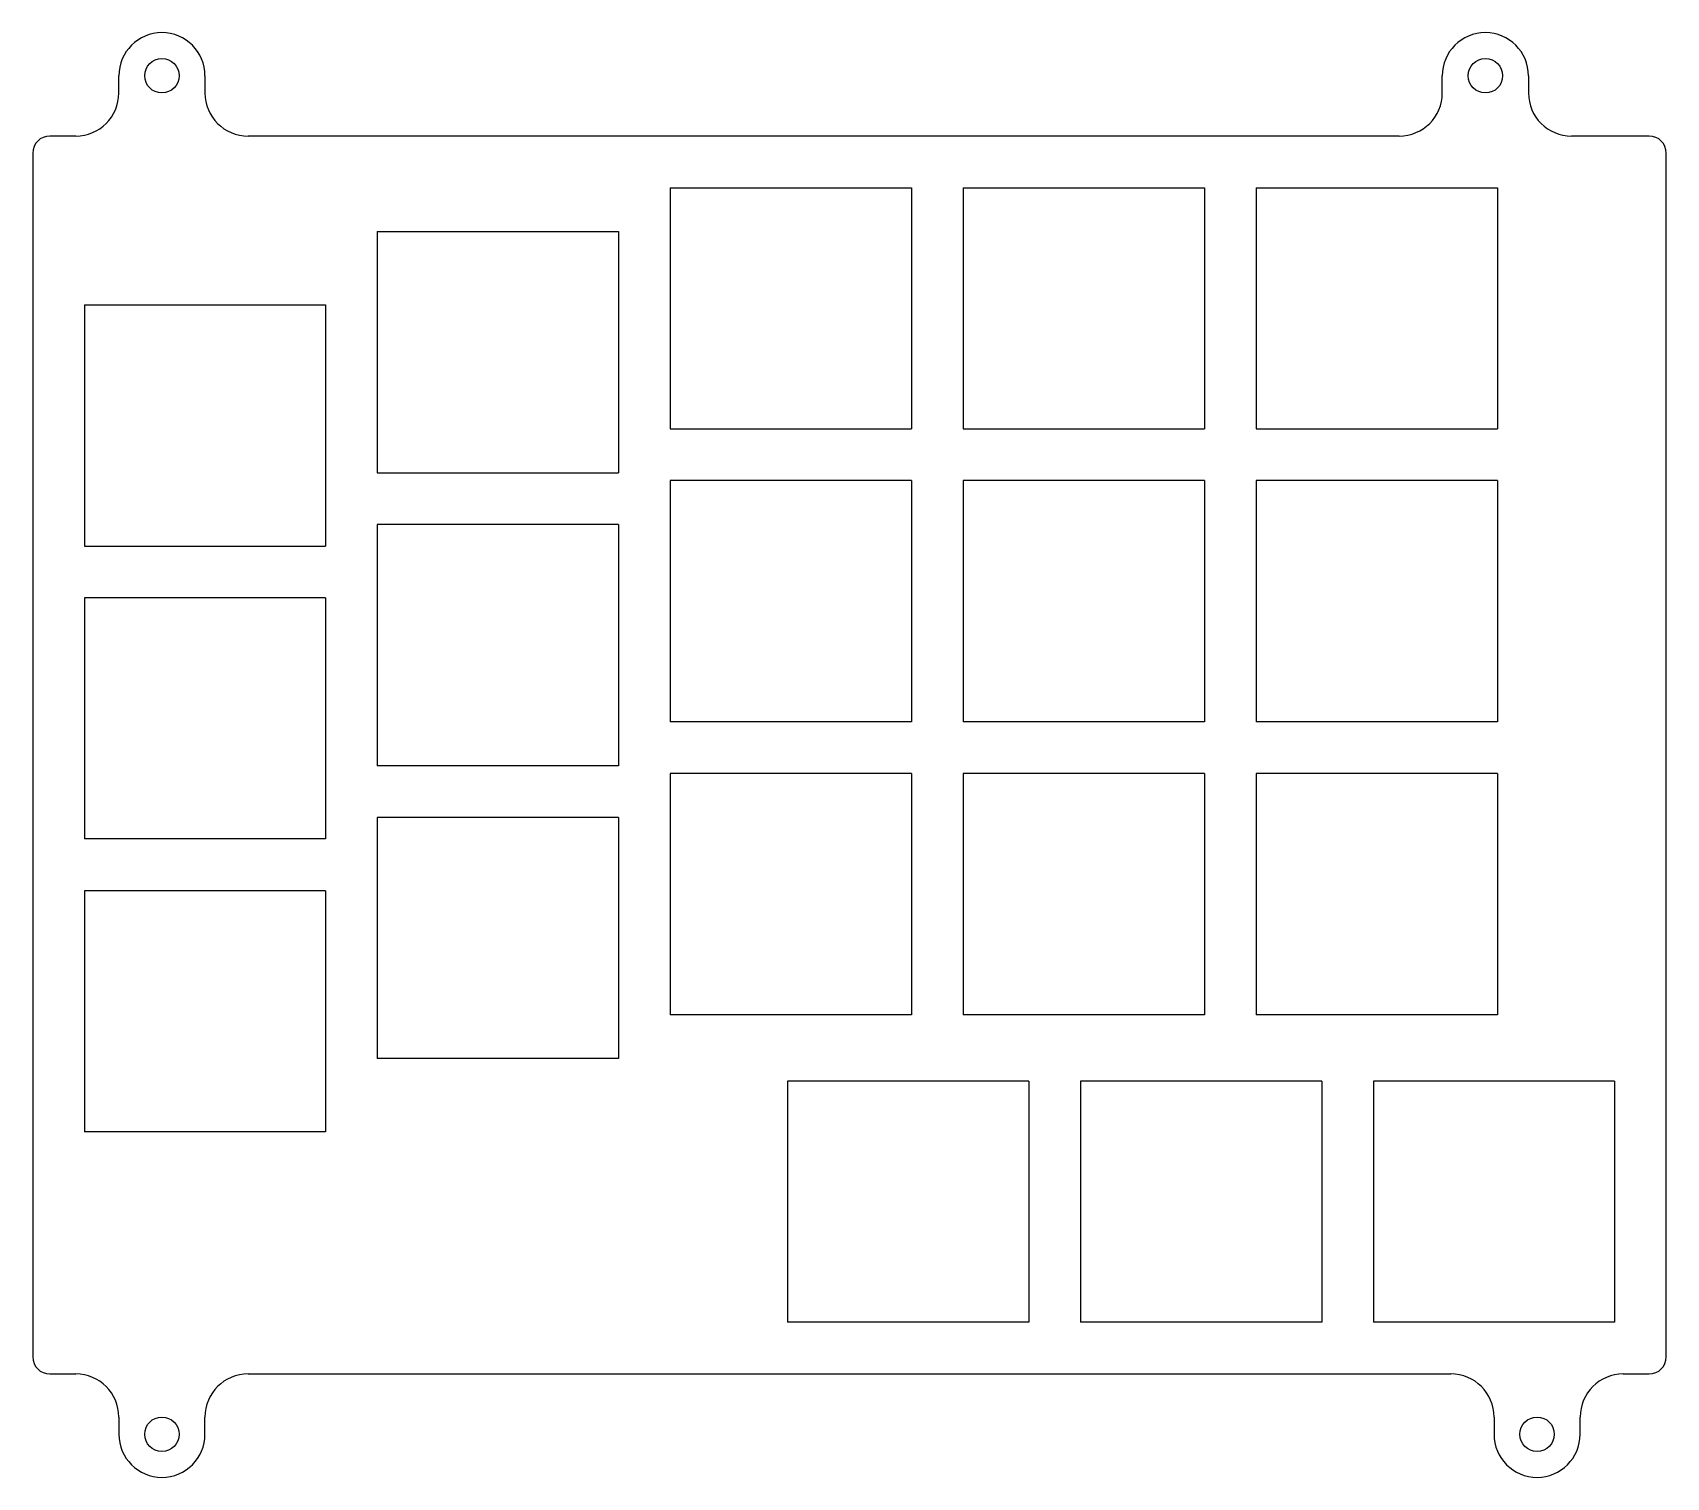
# Model space of a CAD drawing. Extents: x -47.4 to 47.4, y -41.9 to 41.9.
import ezdxf

# ---------------------------------------------------------------- set-up
doc = ezdxf.new("R2010")
doc.units = 0
doc.header["$MEASUREMENT"] = 0
doc.layers.add('MODELSKETCH_VISIBLE', color=7, linetype='CONTINUOUS')

msp = doc.modelspace()

# ---------------------------------------------------------------- linework, layer by layer
at = {"layer": 'MODELSKETCH_VISIBLE'}
for p, q in [((-42.4, 38.425), (-42.4, 39.425)), ((-37.4, 39.425), (-37.4, 38.425)), ((34.4, 38.425), (34.4, 39.425)), ((39.4, 39.425), (39.4, 38.425)), ((-44.9, 35.925), (-46.4, 35.925)), ((5, 35.925), (-34.9, 35.925)), ((31.9, 35.925), (5, 35.925)), ((46.4, 35.925), (41.9, 35.925)), ((-47.4, 34.925), (-47.4, -34.925)), ((47.4, -34.925), (47.4, 34.925)), ((-10.4, 32.925), (3.6, 32.925)), ((-10.4, 32.925), (-10.4, 18.925)), ((3.6, 32.925), (3.6, 18.925)), ((6.6, 32.925), (6.6, 18.925)), ((6.6, 32.925), (20.6, 32.925)), ((20.6, 32.925), (20.6, 18.925)), ((23.6, 32.925), (23.6, 18.925)), ((23.6, 32.925), (37.6, 32.925)), ((37.6, 32.925), (37.6, 18.925)), ((-27.4, 30.375), (-27.4, 16.375)), ((-27.4, 30.375), (-13.4, 30.375)), ((-13.4, 30.375), (-13.4, 16.375)), ((-44.4, 26.125), (-30.4, 26.125)), ((-44.4, 26.125), (-44.4, 12.125)), ((-30.4, 26.125), (-30.4, 12.125)), ((-10.4, 18.925), (3.6, 18.925)), ((6.6, 18.925), (20.6, 18.925)), ((23.6, 18.925), (37.6, 18.925)), ((-27.4, 16.375), (-13.4, 16.375)), ((3.6, 15.925), (-10.4, 15.925)), ((-10.4, 15.925), (-10.4, 1.925)), ((3.6, 15.925), (3.6, 1.925)), ((6.6, 15.925), (6.6, 1.925)), ((20.6, 15.925), (6.6, 15.925)), ((20.6, 15.925), (20.6, 1.925)), ((23.6, 15.925), (23.6, 1.925)), ((37.6, 15.925), (23.6, 15.925)), ((37.6, 15.925), (37.6, 1.925)), ((-13.4, 13.375), (-27.4, 13.375)), ((-27.4, 13.375), (-27.4, -0.625)), ((-13.4, 13.375), (-13.4, -0.625)), ((-44.4, 12.125), (-30.4, 12.125)), ((-44.4, 9.125), (-44.4, -4.875)), ((-30.4, 9.125), (-44.4, 9.125)), ((-30.4, 9.125), (-30.4, -4.875)), ((3.6, 1.925), (-10.4, 1.925)), ((20.6, 1.925), (6.6, 1.925)), ((37.6, 1.925), (23.6, 1.925)), ((-13.4, -0.625), (-27.4, -0.625)), ((3.6, -1.075), (-10.4, -1.075)), ((-10.4, -1.075), (-10.4, -15.075)), ((3.6, -1.075), (3.6, -15.075)), ((6.6, -1.075), (6.6, -15.075)), ((20.6, -1.075), (6.6, -1.075)), ((20.6, -1.075), (20.6, -15.075)), ((23.6, -1.075), (23.6, -15.075)), ((37.6, -1.075), (23.6, -1.075)), ((37.6, -1.075), (37.6, -15.075)), ((-13.4, -3.625), (-27.4, -3.625)), ((-27.4, -3.625), (-27.4, -17.625)), ((-13.4, -3.625), (-13.4, -17.625)), ((-30.4, -4.875), (-44.4, -4.875)), ((-44.4, -7.875), (-44.4, -21.875)), ((-30.4, -7.875), (-44.4, -7.875)), ((-30.4, -7.875), (-30.4, -21.875)), ((3.6, -15.075), (-10.4, -15.075)), ((20.6, -15.075), (6.6, -15.075)), ((37.6, -15.075), (23.6, -15.075)), ((-13.4, -17.625), (-27.4, -17.625)), ((-3.6, -18.925), (-3.6, -32.925)), ((10.4, -18.925), (-3.6, -18.925)), ((10.4, -18.925), (10.4, -32.925)), ((27.4, -18.925), (13.4, -18.925)), ((13.4, -18.925), (13.4, -32.925)), ((27.4, -18.925), (27.4, -32.925)), ((44.4, -18.925), (30.4, -18.925)), ((30.4, -18.925), (30.4, -32.925)), ((44.4, -18.925), (44.4, -32.925)), ((-30.4, -21.875), (-44.4, -21.875)), ((10.4, -32.925), (-3.6, -32.925)), ((27.4, -32.925), (13.4, -32.925)), ((44.4, -32.925), (30.4, -32.925)), ((-46.4, -35.925), (-44.9, -35.925)), ((-34.9, -35.925), (5, -35.925)), ((5, -35.925), (34.9, -35.925)), ((44.9, -35.925), (46.4, -35.925)), ((-42.4, -38.425), (-42.4, -39.425)), ((-37.4, -39.425), (-37.4, -38.425)), ((37.4, -38.425), (37.4, -39.425)), ((42.4, -39.425), (42.4, -38.425))]:
    msp.add_line(p, q, dxfattribs=at)
for centre in [(-39.9, 39.425), (36.9, 39.425), (-39.9, -39.425), (39.9, -39.425)]:
    msp.add_circle(centre, 1, dxfattribs=at)
for centre, radius, start, end in [((-39.9, 39.425), 2.5, 90, 180), ((-39.9, 39.425), 2.5, 0, 90), ((36.9, 39.425), 2.5, 90, 180), ((36.9, 39.425), 2.5, 0, 90), ((-44.9, 38.425), 2.5, 270, 0), ((-34.9, 38.425), 2.5, 180, 270), ((31.9, 38.425), 2.5, 270, 0), ((41.9, 38.425), 2.5, 180, 270), ((-46.4, 34.925), 1, 90, 180), ((46.4, 34.925), 1, 0, 90), ((-46.4, -34.925), 1, 180, 270), ((46.4, -34.925), 1, 270, 0), ((-44.9, -38.425), 2.5, 0, 90), ((-34.9, -38.425), 2.5, 90, 180), ((34.9, -38.425), 2.5, 0, 90), ((44.9, -38.425), 2.5, 90, 180), ((-39.9, -39.425), 2.5, 180, 270), ((-39.9, -39.425), 2.5, 270, 0), ((39.9, -39.425), 2.5, 180, 270), ((39.9, -39.425), 2.5, 270, 0)]:
    msp.add_arc(centre, radius, start, end, dxfattribs=at)

doc.saveas('drawing.dxf')
